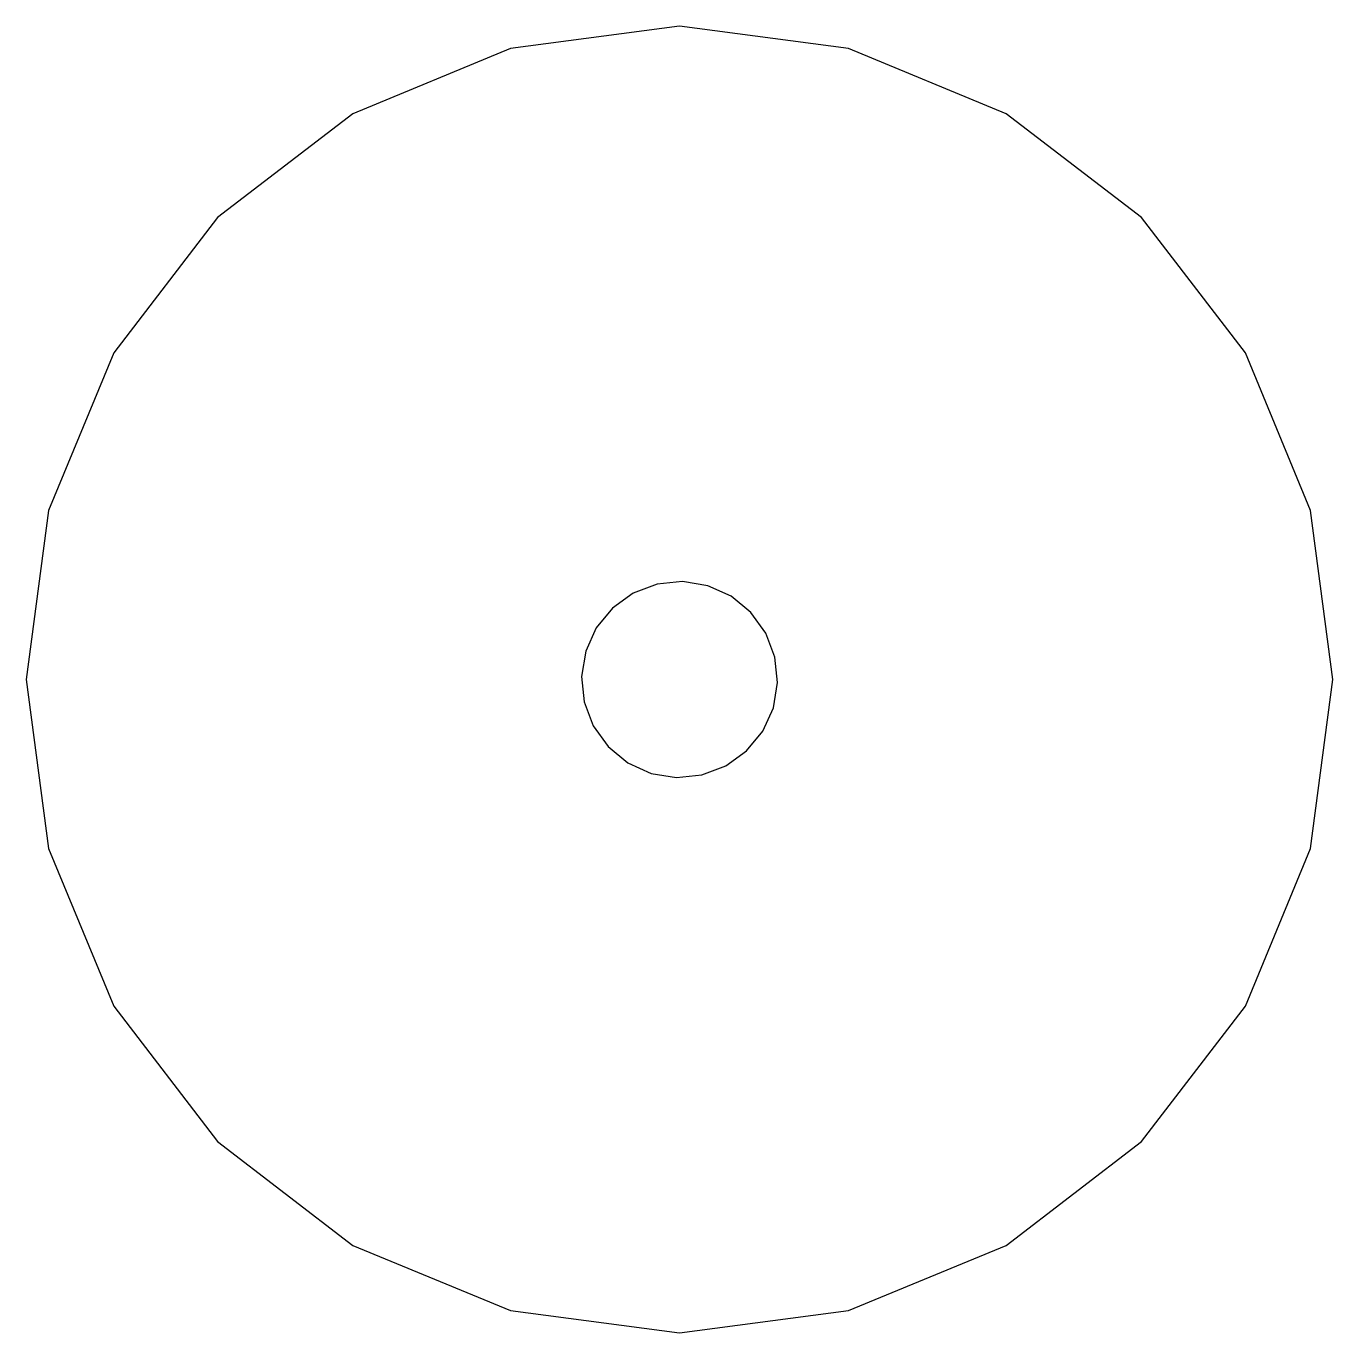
# Model space of a CAD drawing. Extents: x -24.7 to 9.3, y -15 to 19.
import ezdxf

# ---------------------------------------------------------------- set-up
doc = ezdxf.new("R2010")
doc.units = 0
doc.header["$MEASUREMENT"] = 0
doc.layers.get('0').update_dxf_attribs({"linetype": 'CONTINUOUS'})

msp = doc.modelspace()

# ---------------------------------------------------------------- linework, layer by layer
for p, q in [((-7.725, 18.987), (-12.124, 18.407)), ((-3.325, 18.407), (-7.725, 18.987)), ((-12.124, 18.407), (-16.225, 16.709)), ((0.775, 16.709), (-3.325, 18.407)), ((-16.225, 16.709), (-19.745, 14.007)), ((4.296, 14.007), (0.775, 16.709)), ((-19.745, 14.007), (-22.447, 10.487)), ((6.998, 10.487), (4.296, 14.007)), ((-22.447, 10.487), (-24.145, 6.387)), ((8.696, 6.387), (6.998, 10.487)), ((-24.145, 6.387), (-24.725, 1.987)), ((9.275, 1.987), (8.696, 6.387)), ((-8.307, 4.469), (-8.93, 4.234)), ((-7.645, 4.535), (-8.307, 4.469)), ((-6.988, 4.428), (-7.645, 4.535)), ((-6.381, 4.154), (-6.988, 4.428)), ((-8.93, 4.234), (-9.471, 3.845)), ((-5.866, 3.733), (-6.381, 4.154)), ((-9.471, 3.845), (-9.892, 3.33)), ((-5.477, 3.192), (-5.866, 3.733)), ((-9.892, 3.33), (-10.166, 2.723)), ((-5.242, 2.569), (-5.477, 3.192)), ((-10.166, 2.723), (-10.273, 2.066)), ((-5.176, 1.907), (-5.242, 2.569)), ((-10.273, 2.066), (-10.207, 1.404)), ((-24.725, 1.987), (-24.145, -2.413)), ((-5.283, 1.25), (-5.176, 1.907)), ((8.696, -2.413), (9.275, 1.987)), ((-10.207, 1.404), (-9.972, 0.781)), ((-5.557, 0.643), (-5.283, 1.25)), ((-9.972, 0.781), (-9.583, 0.241)), ((-5.979, 0.128), (-5.557, 0.643)), ((-9.583, 0.241), (-9.068, -0.181)), ((-6.519, -0.26), (-5.979, 0.128)), ((-9.068, -0.181), (-8.461, -0.455)), ((-7.142, -0.496), (-6.519, -0.26)), ((-8.461, -0.455), (-7.804, -0.562)), ((-7.804, -0.562), (-7.142, -0.496)), ((-24.145, -2.413), (-22.447, -6.513)), ((6.998, -6.513), (8.696, -2.413)), ((-22.447, -6.513), (-19.745, -10.034)), ((4.296, -10.034), (6.998, -6.513)), ((-19.745, -10.034), (-16.225, -12.736)), ((0.775, -12.736), (4.296, -10.034)), ((-16.225, -12.736), (-12.124, -14.434)), ((-3.325, -14.434), (0.775, -12.736)), ((-12.124, -14.434), (-7.725, -15.013)), ((-7.725, -15.013), (-3.325, -14.434))]:
    msp.add_line(p, q)

doc.saveas('drawing.dxf')
